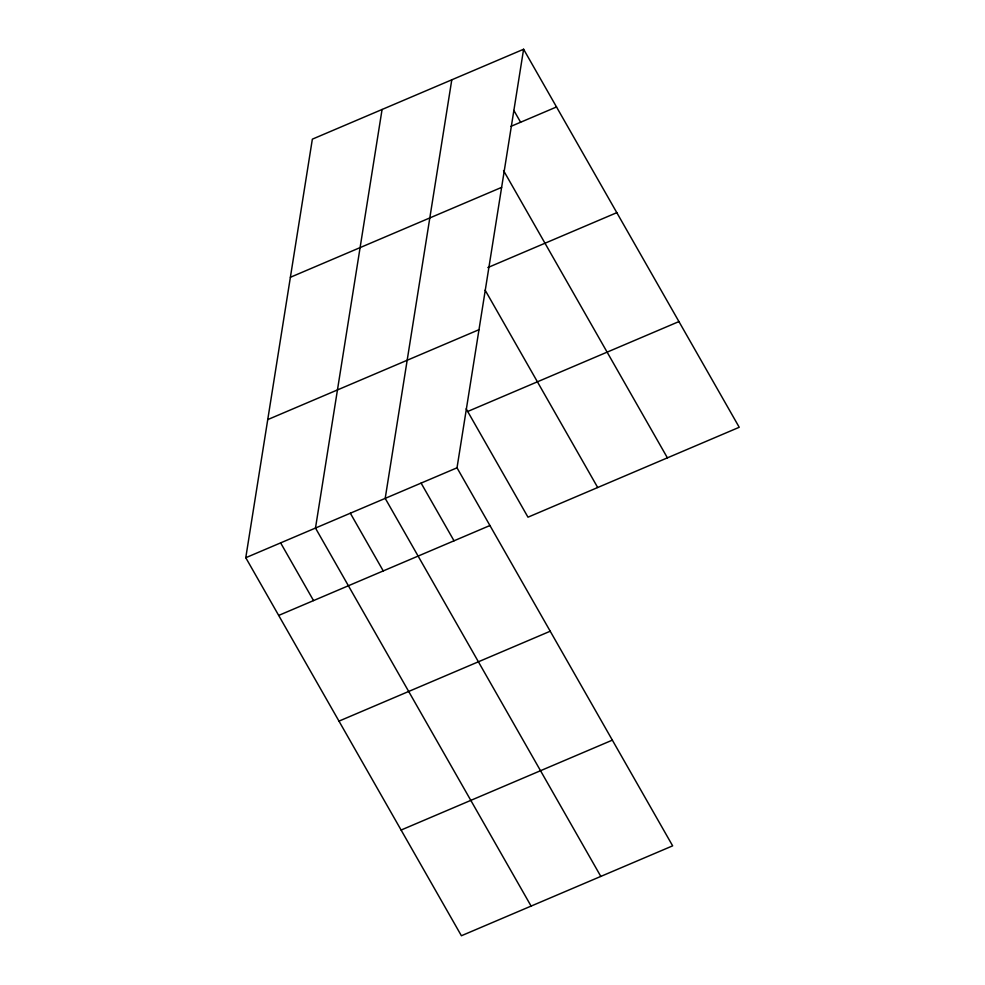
<?xml version="1.0" encoding="UTF-8"?>
<svg xmlns="http://www.w3.org/2000/svg" width="985" height="985" viewBox="0 0 985 985"><rect width="100%" height="100%" fill="white"/><g stroke="black" fill="none" stroke-linecap="round" stroke-linejoin="round"><path stroke-width="1.48" d="M523.601 49.25L457.015 467.813L672.644 845.844L461.399 935.75L245.77 557.719L312.356 139.156L523.601 49.25L739.23 427.281L527.985 517.187L466.176 408.824M382.069 109.483L315.483 528.046L531.1 906.077M451.783 79.822L385.197 498.385L600.813 876.416M510.944 126.363L556.525 106.959M290.39 277.277L501.636 187.372M487.834 267.563L616.819 212.661M267.748 419.598L478.993 329.692M467.69 411.484L678.936 321.578M245.77 557.719L457.015 467.813M278.681 615.428L489.927 525.522M338.975 721.131L550.221 631.225M401.104 830.047L612.35 740.141M513.875 110.443L520.609 122.239M503.544 170.565L667.411 457.853M485.137 290.169L597.698 487.513M421.1 483.093L454.023 540.802M350.34 513.222L383.251 570.931M280.626 542.883L313.538 600.591"/></g></svg>
